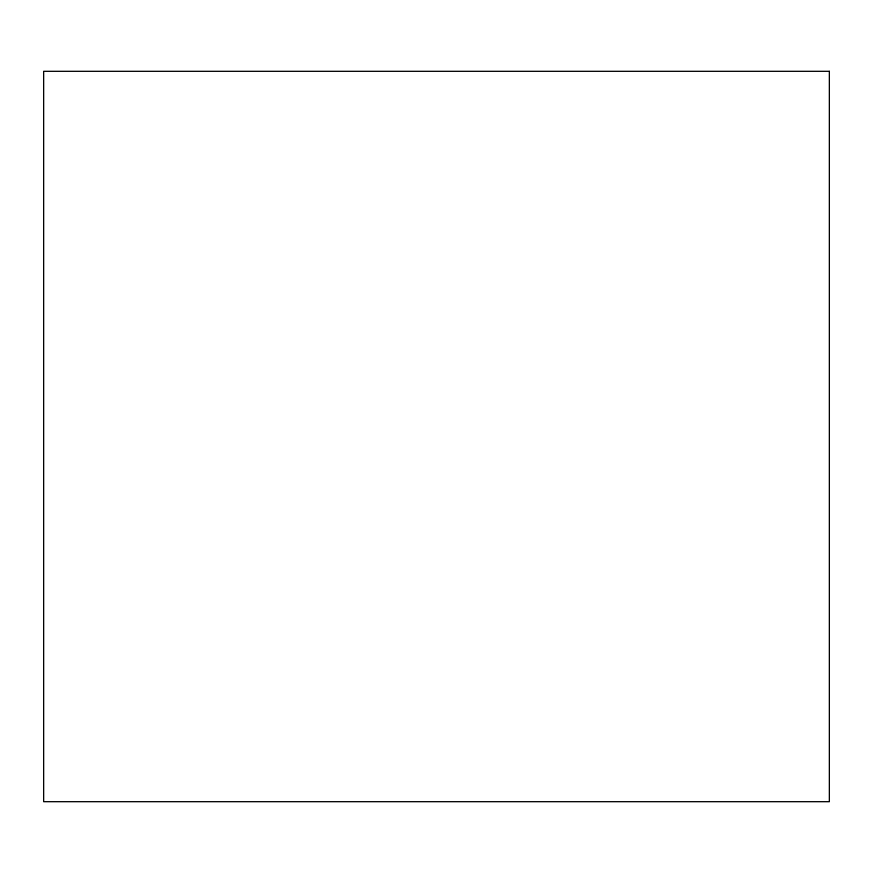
<?xml version="1.0" encoding="UTF-8"?>
<svg xmlns="http://www.w3.org/2000/svg" width="873" height="873" viewBox="0 0 873 873"><rect width="100%" height="100%" fill="white"/><g stroke="black" fill="none" stroke-linecap="round" stroke-linejoin="round"><path stroke-width="1.31" d="M829.35 71.313L43.65 71.313L43.65 801.687L829.35 801.687L829.35 71.313"/></g></svg>
